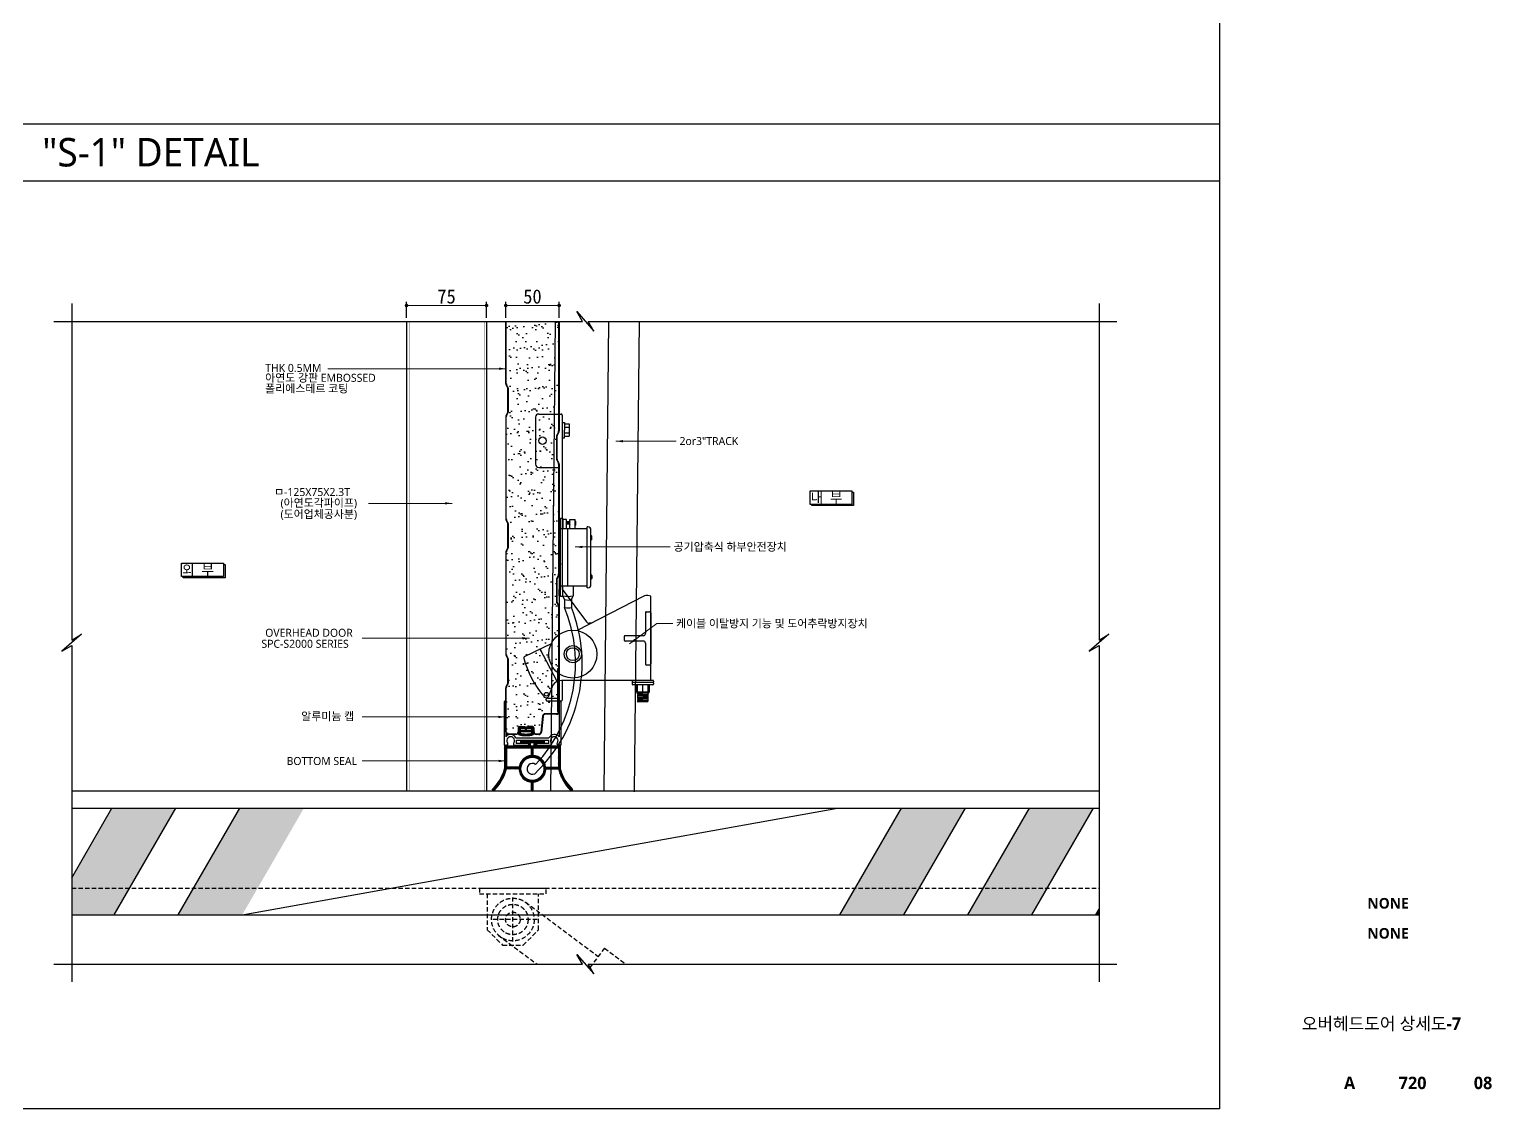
# Model space of a CAD drawing. Header units: millimetres. Extents: x 909 to 159266, y 137 to 21462.
# Drawn here: x 155153 to 159266, y 200 to 3236 of the extents above; entities that cross this region are included whole.
import ezdxf
from ezdxf.enums import TextEntityAlignment as Align

# ---------------------------------------------------------------- set-up
doc = ezdxf.new("R2010")
doc.units = ezdxf.units.MM
doc.header["$LTSCALE"] = 50
doc.header["$MEASUREMENT"] = 0
for name, pattern in [('DASHED2', [0.375, 0.25, -0.125]), ('HIDDEN2', [0.1875, 0.125, -0.0625]), ('주단면도-1$0$주단면도-1$0$STD_CENTER', [66, 60, -2, 2, -2])]:
    doc.linetypes.add(name, pattern=pattern)
doc.layers.get('Defpoints').update_dxf_attribs({"color": 181})
for name, color, linetype in [('1212', 7, 'Continuous'), ('252', 252, 'Continuous'), ('A-ANNO-TITL', 7, 'Continuous'), ('DIM', 7, 'Continuous'), ('OHD Frame', 2, 'Continuous'), ('OHD Panel', 5, 'Continuous'), ('OHD Track', 4, 'Continuous'), ('TEX', 4, 'Continuous'), ('TEXT4', 4, 'Continuous'), ('주단면도-1$0$주단면도-1$0$A-ST-AXIS-CEN', 252, '주단면도-1$0$주단면도-1$0$STD_CENTER')]:
    doc.layers.add(name, color=color, linetype=linetype)
doc.layers.add('건축120130$0$TEX', color=3, linetype='Continuous', lineweight=15)
doc.layers.add('주단면도-1$0$A-ELEV-LIN2', color=7, linetype='Continuous', lineweight=25)
doc.styles.add('2020음성 1차', font='나눔고딕Bold.ttf')
doc.styles.add('SH_대대리576', font='')
doc.styles.get("Standard").update_dxf_attribs({"font": 'NanumGothicBold.ttf'})
doc.styles.add('돋움체', font='')
doc.styles.add('울릉도M', font='NanumGothic.ttf')
doc.styles.get('SH_대대리576').set_extended_font_data('NanumGothic', bold=True)
doc.styles.get('돋움체').set_extended_font_data('DotumChe')
doc.dimstyles.new('ISO-25', dxfattribs={"dimtxt": 2.5, "dimasz": 2.5, "dimexe": 1.25, "dimexo": 0.625, "dimtad": 1, "dimtxsty": 'Standard', "dimcen": 2.5, "dimadec": 0, "dimazin": 0, "dimtfac": 1, "dimtmove": 0, "dimatfit": 3, "dimfxl": 1, "dimarcsym": 0})
doc.dimstyles.new('류재성$0', dxfattribs={"dimscale": 50, "dimtxt": 3, "dimasz": 1.5, "dimexe": 0, "dimexo": 2, "dimgap": 1, "dimtad": 1, "dimdec": 0, "dimdsep": 46, "dimlunit": 6, "dimtxsty": '2020음성 1차', "dimblk1": 'DOT', "dimblk2": 'DOT', "dimsah": 1, "dimcen": 0.09, "dimclrt": 4, "dimadec": 0, "dimazin": 0, "dimtfac": 1, "dimtdec": 4, "dimtofl": 0, "dimtmove": 0, "dimatfit": 3, "dimldrblk": 'DOT', "dimfxl": 1, "dimtolj": 1, "dimtzin": 0, "dimarcsym": 0})

# ---------------------------------------------------------------- blocks, each defined once
blk = doc.blocks.new('도어추락방지장치 단면')
for p, q in [((119049.4, 7700.2), (119049.4, 7656.2)), ((119052.4, 7703.2), (119073.4, 7703.2)), ((119074.4, 7702.2), (119074.4, 7538.9)), ((119052.4, 7653.2), (119071.4, 7653.2)), ((119071.4, 7653.2), (119071.4, 7496.6)), ((119074.4, 7538.9), (119097.1, 7508.3)), ((119150.7, 7532.4), (119088.2, 7500.3)), ((119157.3, 7532.4), (119154.6, 7533.1)), ((119157.3, 7453.4), (119157.3, 7532.4)), ((119152.3, 7516.9), (119152.3, 7497.4)), ((119153.3, 7517.9), (119156.3, 7517.9)), ((119157.3, 7516.9), (119157.3, 7468.9)), ((119101.6, 7507.1), (119099.5, 7507.1)), ((119064, 7487.8), (119038.7, 7475.5)), ((119132.3, 7494.4), (119132.3, 7491.4)), ((119150.3, 7495.4), (119133.3, 7495.4)), ((119150.3, 7490.4), (119133.3, 7490.4)), ((119152.3, 7488.4), (119152.3, 7468.9)), ((119069.7, 7452.6), (119053.8, 7482.8)), ((119156.3, 7467.9), (119153.3, 7467.9)), ((119065.4, 7449), (119061.1, 7437.8)), ((119071.4, 7453.1), (119071.4, 7437.9)), ((119157.3, 7453.4), (119073.7, 7453.4)), ((119074.4, 7453.3), (119074.4, 7434.9)), ((119139.9, 7452.9), (119139.9, 7451.9)), ((119139.9, 7450.9), (119139.9, 7449.9)), ((119159.4, 7453.4), (119140.4, 7453.4)), ((119159.4, 7451.4), (119140.4, 7451.4)), ((119159.4, 7449.4), (119140.4, 7449.4)), ((119159.9, 7452.9), (119159.9, 7451.9)), ((119159.9, 7450.9), (119159.9, 7449.9)), ((119059.4, 7434.9), (119059.4, 7435.9)), ((119060.4, 7436.9), (119070.4, 7436.9)), ((119073.4, 7433.9), (119060.4, 7433.9)), ((119154.9, 7441.4), (119144.9, 7440.9)), ((119145.4, 7441.4), (119144.9, 7440.9)), ((119144.9, 7440.8), (119145.3, 7440.4)), ((119154.8, 7440.4), (119144.9, 7439.9)), ((119145.3, 7440.3), (119144.9, 7439.9)), ((119144.9, 7439.8), (119145.3, 7439.4)), ((119154.8, 7439.4), (119144.9, 7438.9)), ((119145.3, 7439.3), (119144.9, 7438.9)), ((119144.9, 7438.8), (119145.3, 7438.4)), ((119154.8, 7438.4), (119144.9, 7437.9)), ((119145.3, 7438.3), (119144.9, 7437.9)), ((119144.9, 7437.8), (119145.3, 7437.4)), ((119154.8, 7437.4), (119144.9, 7436.9)), ((119145.3, 7437.3), (119144.9, 7436.9)), ((119144.9, 7436.8), (119145.3, 7436.4)), ((119154.8, 7436.4), (119144.9, 7435.9)), ((119145.3, 7436.3), (119144.9, 7435.9)), ((119144.9, 7435.8), (119145.3, 7435.4)), ((119154.8, 7435.4), (119144.9, 7434.9)), ((119145.3, 7435.3), (119144.9, 7434.9)), ((119144.9, 7434.8), (119145.3, 7434.4)), ((119154.8, 7434.4), (119144.9, 7433.9)), ((119145.3, 7434.3), (119144.9, 7433.9)), ((119144.9, 7433.8), (119145.3, 7433.4)), ((119154.6, 7433.4), (119145.4, 7433.4)), ((119154.4, 7440.9), (119154.9, 7441.4)), ((119154.8, 7440.4), (119154.4, 7440.8)), ((119154.8, 7440.3), (119154.4, 7439.9)), ((119154.4, 7439.9), (119154.8, 7439.4)), ((119154.8, 7439.3), (119154.4, 7438.9)), ((119154.4, 7438.8), (119154.8, 7438.4)), ((119154.8, 7438.3), (119154.4, 7437.9)), ((119154.4, 7437.8), (119154.8, 7437.4)), ((119154.8, 7437.3), (119154.4, 7436.9)), ((119154.4, 7436.8), (119154.8, 7436.4)), ((119154.8, 7436.3), (119154.4, 7435.9)), ((119154.4, 7435.8), (119154.8, 7435.4)), ((119154.8, 7435.3), (119154.4, 7434.9)), ((119154.4, 7434.8), (119154.8, 7434.4)), ((119154.8, 7434.3), (119154.4, 7433.9)), ((119154.4, 7433.8), (119154.7, 7433.5))]:
    blk.add_line(p, q)
for centre, radius in [((119055.9, 7678.2), 3.5), ((119084.3, 7478.1), 8), ((119084.3, 7478.1), 6), ((119059.5, 7440.5), 1.75)]:
    blk.add_circle(centre, radius)
at = {"color": 4}
blk.add_circle((119084.3, 7478.1), 22.5, dxfattribs=at)
for centre, radius, start, end in [((119052.4, 7700.2), 3, 90, 180), ((119073.4, 7702.2), 1, 0, 90), ((119052.4, 7656.2), 3, 180, 270), ((119153.4, 7528.2), 5, 75.9753, 122.6512), ((119153.3, 7516.9), 1, 90, 180), ((119156.3, 7516.9), 1, 360, 90), ((119099.5, 7510.1), 3, 216.5223, 270), ((119133.3, 7494.4), 1, 90, 180), ((119133.3, 7491.4), 1, 180, 270), ((119150.3, 7497.4), 2, 270, 360), ((119150.3, 7488.4), 2, 360, 90), ((119039.2, 7474.6), 1, 117.2498, 195.6532), ((119131.8, 7500.6), 97.2, 195.6532, 219.4298), ((119153.3, 7468.9), 1, 180, 270), ((119156.3, 7468.9), 1, 270, 360), ((119073.7, 7443.4), 10, 90, 145.932), ((119140.4, 7452.9), 0.5, 90, 180), ((119140.4, 7451.9), 0.5, 180, 270), ((119140.4, 7450.9), 0.5, 90, 180), ((119140.4, 7449.9), 0.5, 180, 270), ((119159.4, 7452.9), 0.5, 360, 90), ((119159.4, 7451.9), 0.5, 270, 360), ((119159.4, 7450.9), 0.5, 360, 90), ((119159.4, 7449.9), 0.5, 270, 360), ((119059.4, 7440.2), 3.03, 206.4904, 295.3656), ((119060.4, 7435.9), 1, 90, 180), ((119060.4, 7434.9), 1, 180, 270), ((119060.3, 7438.4), 1, 295.3656, 325.932), ((119070.4, 7437.9), 1, 270, 0), ((119073.4, 7434.9), 1, 270, 0), ((119145, 7440.9), 0.1, 135, 225), ((119145, 7439.9), 0.1, 135, 225), ((119145, 7438.9), 0.1, 135, 225), ((119145, 7437.9), 0.1, 135, 225), ((119145, 7436.9), 0.1, 135, 225), ((119145, 7435.9), 0.1, 135, 225), ((119145, 7434.9), 0.1, 135, 225), ((119145, 7433.9), 0.1, 135, 225), ((119145.2, 7440.4), 0.1, 315, 45), ((119145.2, 7439.4), 0.1, 315, 45), ((119145.2, 7438.4), 0.1, 315, 45), ((119145.2, 7437.4), 0.1, 315, 45), ((119145.2, 7436.4), 0.1, 315, 45), ((119145.2, 7435.4), 0.1, 315, 45), ((119145.2, 7434.4), 0.1, 315, 45), ((119145.4, 7433.5), 0.1, 225, 270), ((119154.5, 7440.9), 0.1, 135, 225), ((119154.5, 7438.9), 0.1, 135, 225), ((119154.5, 7437.9), 0.1, 135, 225), ((119154.5, 7436.9), 0.1, 135, 225), ((119154.5, 7435.9), 0.1, 135, 225), ((119154.5, 7434.9), 0.1, 135, 225), ((119154.5, 7433.9), 0.1, 135, 225), ((119154.6, 7433.5), 0.1, 270, 45), ((119154.7, 7440.4), 0.1, 315, 45), ((119154.7, 7439.4), 0.1, 315, 45), ((119154.7, 7438.4), 0.1, 315, 45), ((119154.7, 7437.4), 0.1, 315, 45), ((119154.7, 7436.4), 0.1, 315, 45), ((119154.7, 7435.4), 0.1, 315, 45), ((119154.7, 7434.4), 0.1, 315, 45)]:
    blk.add_arc(centre, radius, start, end)
at = {"layer": '1212', "color": 3}
for p, q in [((119074.4, 7695.3), (119074.4, 7681)), ((119074.4, 7695.3), (119076.4, 7695.3)), ((119076.4, 7695.3), (119076.4, 7693.9)), ((119076.4, 7693.9), (119076.4, 7688.2)), ((119076.4, 7693.9), (119080.8, 7693.9)), ((119076.4, 7690.9), (119080.8, 7690.9)), ((119080.8, 7693.9), (119080.8, 7682.5)), ((119074.4, 7681), (119076.4, 7681)), ((119076.4, 7682.5), (119076.4, 7688.2)), ((119076.4, 7685.5), (119080.8, 7685.5)), ((119076.4, 7682.5), (119080.8, 7682.5)), ((119076.4, 7681), (119076.4, 7682.5)), ((119076.4, 7682.5), (119080.8, 7682.5)), ((119143.9, 7448.9), (119143.9, 7442.9)), ((119155.4, 7449.4), (119144.4, 7449.4)), ((119144.9, 7442.4), (119144.9, 7449.4)), ((119149.9, 7442.4), (119149.9, 7449.4)), ((119154.9, 7442.4), (119154.9, 7449.4)), ((119155.9, 7448.9), (119155.9, 7442.9)), ((119155.4, 7442.4), (119144.4, 7442.4)), ((119144.4, 7442.4), (119144.4, 7441.9)), ((119154.9, 7441.4), (119144.9, 7441.4)), ((119155.4, 7442.4), (119155.4, 7441.9))]:
    blk.add_line(p, q, dxfattribs=at)
for centre, start, end in [((119144.4, 7448.9), 90, 180), ((119155.4, 7448.9), 360, 90), ((119144.4, 7442.9), 180, 270), ((119144.9, 7441.9), 180, 270), ((119154.9, 7441.9), 270, 360), ((119155.4, 7442.9), 270, 360)]:
    blk.add_arc(centre, 0.5, start, end, dxfattribs=at)
blk = doc.blocks.new('공기압축식 하부안전장치 단면')
at = {"color": 4, "linetype": 'Continuous'}
for p, q in [((119571.4, 7604.8), (119572.6, 7604.8)), ((119571.5, 7599.1), (119572.6, 7599.1)), ((119574.9, 7605.4), (119572.6, 7605.4)), ((119572.6, 7532.2), (119572.6, 7605.4)), ((119597.8, 7595.7), (119572.6, 7595.7)), ((119574.9, 7595.7), (119574.9, 7605.4)), ((119575.2, 7595.7), (119575.2, 7604.3)), ((119578.5, 7604.3), (119575.2, 7604.3)), ((119578.5, 7595.7), (119578.5, 7604.3)), ((119581.4, 7602), (119578.5, 7602)), ((119581.4, 7599.8), (119578.5, 7599.8)), ((119581.4, 7595.7), (119581.4, 7604.3)), ((119581.4, 7604.3), (119586.6, 7604.3)), ((119586.6, 7595.7), (119586.6, 7604.3)), ((119586.7, 7602), (119586.6, 7602)), ((119586.7, 7599.8), (119586.6, 7599.8)), ((119597.8, 7540.2), (119597.8, 7597.4)), ((119598.3, 7597.4), (119597.8, 7597.4)), ((119601.4, 7589.4), (119601.4, 7584.8)), ((119601.7, 7588.3), (119601.4, 7588.3)), ((119601.6, 7586), (119601.4, 7586)), ((119597.8, 7541.9), (119572.6, 7541.9)), ((119574.9, 7532.2), (119574.9, 7541.9)), ((119584.6, 7541.9), (119584.6, 7532.8)), ((119598.3, 7540.2), (119597.8, 7540.2)), ((119601.4, 7548.1), (119601.4, 7552.7)), ((119601.6, 7551.5), (119601.4, 7551.5)), ((119601.7, 7549.2), (119601.4, 7549.2)), ((119571.4, 7532.8), (119572.6, 7532.8)), ((119571.5, 7538.5), (119572.6, 7538.5)), ((119574.9, 7532.2), (119572.6, 7532.2)), ((119576.6, 7529.3), (119574.9, 7532.8)), ((119576.6, 7529.3), (119576.6, 7521.9)), ((119582.9, 7529.3), (119584.6, 7532.8)), ((119582.9, 7529.3), (119582.9, 7521.9))]:
    blk.add_line(p, q, dxfattribs=at)
blk.add_line((119571.4, 7562.7), (119573.4, 7562.7))
for points in [[(119579.5, 7541.9), (119579.5, 7595.7)], [(119601.2, 7542.9), (119601.2, 7594.8)], [(119601.4, 7589.4), (119601.2, 7589.4)], [(119601.4, 7584.8), (119601.2, 7584.8)], [(119601.6, 7587.1), (119601.3, 7587.1)], [(119601.8, 7588.9), (119601.4, 7588.9)], [(119601.9, 7585.3), (119601.4, 7585.3)], [(119601.4, 7552.7), (119601.2, 7552.7)], [(119601.4, 7548.1), (119601.2, 7548.1)], [(119601.6, 7550.4), (119601.3, 7550.4)], [(119601.9, 7552.3), (119601.4, 7552.3)], [(119601.8, 7548.6), (119601.4, 7548.6)]]:
    blk.add_lwpolyline(points, dxfattribs=at)
for centre, radius, start, end in [((119582.3, 7600.8), 3.82, 162.6362, 196.5077), ((119582.7, 7600.8), 3.82, 161.799, 195.6779), ((119583, 7600.8), 3.82, 162.6362, 196.5077), ((119583.4, 7600.8), 3.82, 161.799, 195.6779), ((119583.9, 7600.8), 3.82, 162.2181, 196.0923), ((119584.3, 7600.8), 3.82, 161.3788, 195.2643), ((119584.7, 7600.8), 3.82, 162.2181, 196.0923), ((119585.1, 7600.8), 3.82, 161.3788, 195.4042), ((119598.5, 7594.7), 2.75, 357.6834, 92.3166), ((119598.5, 7543), 2.75, 267.6834, 2.3166), ((119579.8, 7553.2), 21, 256.5803, 283.4197), ((119579.8, 7537.7), 8.94, 249.3903, 290.6097), ((119579.8, 7530.3), 8.94, 249.3903, 290.6097)]:
    blk.add_arc(centre, radius, start, end, dxfattribs=at)
for centre, radius, start, end in [((119450.8, 7469.3), 142.2, 313.4388, 21.7171), ((119447.5, 7469.6), 139.3, 317.0272, 22.0683), ((119546.4, 7370.6), 5.04, 53.0683, 295.3562)]:
    blk.add_arc(centre, radius, start, end)
blk.add_ellipse((119571.5, 7601.9), major_axis=(-0.01, 2.86), ratio=0.012205, start_param=3.141593, end_param=9.424778, dxfattribs=at)
at = {"color": 4, "linetype": 'Continuous', "extrusion": (0, 0, -1)}
for centre, major_axis, ratio, start_param, end_param in [((119586.9, 7600.9), (0, 2), 0.127013, 3.141593, 9.424778), ((119587.1, 7600.9), (0, 2), 0.127013, 3.51839, 5.906387), ((119601.9, 7587.1), (0, 1.83), 0.13892, 3.141593, 9.424778)]:
    blk.add_ellipse(centre, major_axis=major_axis, ratio=ratio, start_param=start_param, end_param=end_param, dxfattribs=at)
at = {"color": 4, "linetype": 'Continuous'}
blk.add_ellipse((119601.9, 7550.4), major_axis=(0, 1.83), ratio=0.13892, dxfattribs=at)
at = {"color": 4, "linetype": 'Continuous', "extrusion": (0, 0, -1)}
blk.add_ellipse((119571.5, 7535.7), major_axis=(0.01, 2.86), ratio=0.012205, dxfattribs=at)
blk = doc.blocks.new('_Dot')
at = {"layer": 'DIM', "color": 0, "lineweight": -2}
blk.add_line((-0.5, 0), (-1, 0), dxfattribs=at)
at = {"layer": 'DIM', "color": 0, "const_width": 0.5}
blk.add_lwpolyline([(-0.25, 0, 1), (0.25, 0, 1)], format="xyb", close=True, dxfattribs=at)
blk = doc.blocks.new('*D5593')
at = {"layer": '252', "color": 0, "lineweight": -2}
for p, q in [((156214.4, 2424.4), (156214.4, 2469.2)), ((156439.4, 2424.4), (156439.4, 2469.2))]:
    blk.add_line(p, q, dxfattribs=at)
at = {"layer": '252', "color": 0, "lineweight": 0}
blk.add_line((156224.4, 2459.2), (156429.4, 2459.2), dxfattribs=at)
at = {"layer": 'Defpoints', "color": 0}
for p in [(156439.4, 2459.2), (156214.4, 2414.4), (156439.4, 2414.4)]:
    blk.add_point(p, dxfattribs=at)
at = {"layer": '252', "color": 0, "linetype": 'ByBlock', "lineweight": 0, "xscale": 10, "yscale": 10, "zscale": 10, "rotation": 180}
blk.add_blockref('_Dot', (156214.4, 2459.2), dxfattribs=at)
at = {"layer": '252', "color": 0, "linetype": 'ByBlock', "lineweight": 0, "xscale": 10, "yscale": 10, "zscale": 10}
blk.add_blockref('_Dot', (156439.4, 2459.2), dxfattribs=at)
at = {"layer": '252', "color": 4, "insert": (156326.9, 2484.2), "char_height": 40, "attachment_point": 5, "style": '돋움체'}
blk.add_mtext('\\A1;75', dxfattribs=at)
blk = doc.blocks.new('*D5594')
at = {"layer": '252', "color": 0, "lineweight": -2}
for p, q in [((156493.4, 2424.2), (156493.4, 2469)), ((156643.4, 2424.4), (156643.4, 2469))]:
    blk.add_line(p, q, dxfattribs=at)
at = {"layer": '252', "color": 0, "lineweight": 0}
blk.add_line((156503.4, 2459), (156633.4, 2459), dxfattribs=at)
at = {"layer": 'Defpoints', "color": 0}
for p in [(156643.4, 2459), (156493.4, 2414.2), (156643.4, 2414.4)]:
    blk.add_point(p, dxfattribs=at)
at = {"layer": '252', "color": 0, "linetype": 'ByBlock', "lineweight": 0, "xscale": 10, "yscale": 10, "zscale": 10, "rotation": 180}
blk.add_blockref('_Dot', (156493.4, 2459), dxfattribs=at)
at = {"layer": '252', "color": 0, "linetype": 'ByBlock', "lineweight": 0, "xscale": 10, "yscale": 10, "zscale": 10}
blk.add_blockref('_Dot', (156643.4, 2459), dxfattribs=at)
at = {"layer": '252', "color": 4, "insert": (156568.4, 2484.1), "char_height": 40, "attachment_point": 5, "style": '돋움체'}
blk.add_mtext('\\A1;50', dxfattribs=at)

msp = doc.modelspace()

# ---------------------------------------------------------------- hatches: boundary and pattern name
h = msp.add_hatch()
h.set_pattern_fill('AR-SAND', color=253, scale=0.9)
h.set_pattern_definition([(37.5, (-18554.49, -162822.083), (-1.440028, 44.0471914), [0, -34.7472, 0, -38.862, 0, -37.1475]), (7.5, (-18554.49, -162822.08), (40.457095, 64.514259), [0, -18.7452, 0, -31.3182, 0, -12.0015]), (327.5, (-18582.61, -162822.083), (71.1893133, 0.1293466), [0, -11.43, 0, -41.148, 0, -53.721]), (317.5, (-18582.61, -162822.08), (68.72008, 20.063639), [0, -5.715, 0, -26.9748, 0, -30.861])])
edge = h.paths.add_edge_path()
edge.add_line((156641.9, 2414.4), (156494.9, 2414.4))
edge.add_line((156494.9, 2414.4), (156494.9, 2239.6))
edge.add_arc((156500.9, 2239.6), 6, 180, 206.5651)
edge.add_line((156495.6, 2237), (156500.2, 2227.8))
edge.add_arc((156493.4, 2224.5), 7.5, 360, 26.5651, ccw=False)
edge.add_line((156500.9, 2224.5), (156500.9, 2161.3))
edge.add_arc((156493.4, 2161.3), 7.5, 333.4349, 360, ccw=False)
edge.add_line((156500.2, 2157.9), (156495.6, 2148.8))
edge.add_arc((156500.9, 2146.1), 6, 153.4349, 180)
edge.add_line((156494.9, 2146.1), (156494.9, 1858.6))
edge.add_arc((156500.9, 1858.6), 6, 180, 206.5651)
edge.add_line((156495.6, 1856), (156500.2, 1846.8))
edge.add_arc((156493.4, 1843.5), 7.5, 360, 26.5651, ccw=False)
edge.add_line((156500.9, 1843.5), (156500.9, 1780.3))
edge.add_arc((156493.4, 1780.3), 7.5, 333.4349, 360, ccw=False)
edge.add_line((156500.2, 1776.9), (156495.6, 1767.8))
edge.add_arc((156500.9, 1765.1), 6, 153.4349, 180)
edge.add_line((156494.9, 1765.1), (156494.9, 1477.6))
edge.add_arc((156500.9, 1477.6), 6, 180, 206.5651)
edge.add_line((156495.6, 1475), (156500.2, 1465.8))
edge.add_arc((156493.4, 1462.5), 7.5, 360, 26.5651, ccw=False)
edge.add_line((156500.9, 1462.5), (156500.9, 1402.3))
edge.add_arc((156493.4, 1402.3), 7.5, 333.4349, 360, ccw=False)
edge.add_line((156500.2, 1398.9), (156495.6, 1389.8))
edge.add_arc((156500.9, 1387.1), 6, 153.4349, 180)
edge.add_line((156494.9, 1387.1), (156494.9, 1259.9))
edge.add_arc((156500.9, 1259.9), 6, 180, 270)
edge.add_line((156500.9, 1253.9), (156521.9, 1253.9))
edge.add_arc((156521.9, 1259.9), 6, 270, 360)
edge.add_line((156527.9, 1259.9), (156527.9, 1270.4))
edge.add_arc((156532.4, 1270.4), 4.5, 90, 180, ccw=False)
edge.add_line((156532.4, 1274.9), (156542.9, 1274.9))
edge.add_line((156542.9, 1274.9), (156542.9, 1273.4))
edge.add_line((156542.9, 1273.4), (156557.9, 1273.4))
edge.add_line((156557.9, 1273.4), (156557.9, 1274.9))
edge.add_line((156557.9, 1274.9), (156568.4, 1274.9))
edge.add_arc((156568.4, 1270.4), 4.5, 360, 90, ccw=False)
edge.add_line((156572.9, 1270.4), (156572.9, 1259.9))
edge.add_arc((156578.9, 1259.9), 6, 180, 270)
edge.add_line((156578.9, 1253.9), (156586, 1253.9))
edge.add_arc((156586, 1259.9), 6, 270, 353.991)
edge.add_line((156591.9, 1259.2), (156596.6, 1304.2))
edge.add_arc((156604.1, 1303.4), 7.5, 90, 173.991, ccw=False)
edge.add_line((156604.1, 1310.9), (156635.9, 1310.9))
edge.add_arc((156635.9, 1316.9), 6, 270, 360)
edge.add_line((156641.9, 1316.9), (156638.9, 1316.9))
edge.add_line((156638.9, 1316.9), (156638.9, 1436.9))
edge.add_line((156638.9, 1436.9), (156641.9, 1436.9))
edge.add_line((156641.9, 1436.9), (156641.9, 1610.6))
edge.add_arc((156635.9, 1610.6), 6, 0, 26.5651)
edge.add_line((156641.3, 1613.3), (156636.7, 1622.4))
edge.add_arc((156643.4, 1625.8), 7.5, 180, 206.5651, ccw=False)
edge.add_line((156635.9, 1625.8), (156635.9, 1689))
edge.add_arc((156643.4, 1689), 7.5, 153.4349, 180, ccw=False)
edge.add_line((156636.7, 1692.3), (156641.3, 1701.5))
edge.add_arc((156635.9, 1704.1), 6, 333.4349, 360)
edge.add_line((156641.9, 1704.1), (156641.9, 2012.6))
edge.add_arc((156635.9, 2012.6), 6, 0, 26.5651)
edge.add_line((156641.3, 2015.3), (156636.7, 2024.4))
edge.add_arc((156643.4, 2027.8), 7.5, 180, 206.5651, ccw=False)
edge.add_line((156635.9, 2027.8), (156635.9, 2091))
edge.add_arc((156643.4, 2091), 7.5, 153.4349, 180, ccw=False)
edge.add_line((156636.7, 2094.3), (156641.3, 2103.5))
edge.add_arc((156635.9, 2106.1), 6, 333.4349, 360)
edge.add_line((156641.9, 2106.1), (156641.9, 2414.6))
edge.add_arc((156635.9, 2414.6), 6, 357.8476, 360, ccw=False)
h = msp.add_hatch(color=256)
h.dxf.hatch_style = 1
h.paths.add_polyline_path([(156638.9, 1316.9), (156641.9, 1316.9), (156641.9, 1436.9), (156638.9, 1436.9)])
h = msp.add_hatch()
h.set_pattern_fill('ANSI31', color=8, scale=15.017235, style=0)
h.set_pattern_definition([(45, (-521042.391, -159077.7731), (-1.327348622, 1.327348622), [])])
h.paths.add_polyline_path([(156646.7, 1220.2), (156578.4, 1220.2), (156578.4, 1230.2), (156601.6, 1230.2), (156601.6, 1235.3), (156535, 1235.3), (156535, 1230.2), (156558.2, 1230.2), (156558.2, 1220.2), (156490, 1220.2), (156490, 1155.9, -0.136132), (156455.5, 1098, 0.691279), (156460.6, 1094.7, 0.130619), (156495.1, 1155.9), (156530.8, 1155.9, 1), (156605.9, 1155.9), (156641.6, 1155.9, 0.130619), (156676.1, 1094.7, 0.691279), (156681.2, 1098, -0.136132), (156646.7, 1155.9)])
h.paths.add_polyline_path([(156495.1, 1161), (156495.1, 1215.2), (156565.7, 1215.2), (156565.7, 1193.4, 0.355185), (156531.1, 1161)], flags=16)
h.paths.add_polyline_path([(156600.8, 1155.9, -1), (156535.9, 1155.9, -1)], flags=16)
h.paths.add_polyline_path([(156570.8, 1193.4), (156570.8, 1215.2), (156641.6, 1215.2), (156641.6, 1161), (156605.5, 1161, 0.356485)], flags=16)
h.paths.add_polyline_path([(156563.3, 1220.2), (156563.3, 1230.2), (156573.4, 1230.2), (156573.4, 1220.2)], flags=17)
h.paths.add_polyline_path([(156570.8, 1118.4, -0.033851), (156565.7, 1118.5), (156565.7, 1096.1, 1), (156570.8, 1096.1)])
h = msp.add_hatch(color=8)
h.dxf.hatch_style = 1
h.paths.add_polyline_path([(156571.4, 1252.3), (156571.4, 1270.4, 0.414214), (156568.4, 1273.4), (156532.4, 1273.4, 0.414214), (156529.4, 1270.4), (156529.4, 1252.3, 0.137451)])
h.paths.add_polyline_path([(156550.4, 1253.9, -0.053895), (156533.6, 1255.9), (156533.6, 1259.9), (156566.6, 1259.9), (156566.6, 1255.8, -0.052042)], flags=16)
h.paths.add_polyline_path([(156551.6, 1262.9), (156551.6, 1268.9), (156566.6, 1268.9), (156566.6, 1262.9)], flags=16)
h.paths.add_polyline_path([(156548.6, 1262.9), (156533.6, 1262.9), (156533.6, 1268.9), (156548.6, 1268.9)], flags=16)
h = msp.add_hatch(color=2)
h.dxf.hatch_style = 1
h.paths.add_polyline_path([(155272.7, 849.8), (155272.7, 745.5), (155392.4, 745.5), (155565.8, 1045.5), (155385.8, 1045.5)])
h = msp.add_hatch(color=2)
h.dxf.hatch_style = 1
h.paths.add_polyline_path([(155925.8, 1045.5), (155745.8, 1045.5), (155572.4, 745.5), (155752.4, 745.5)])
h = msp.add_hatch(color=2)
h.dxf.hatch_style = 1
h.paths.add_polyline_path([(157785.8, 1045.5), (157605.8, 1045.5), (157432.4, 745.5), (157612.4, 745.5)])
h = msp.add_hatch(color=2)
h.dxf.hatch_style = 1
h.paths.add_polyline_path([(158145.8, 1045.5), (157965.8, 1045.5), (157792.4, 745.5), (157972.4, 745.5)])
h = msp.add_hatch(color=2)
h.dxf.hatch_style = 1
h.paths.add_polyline_path([(158161.6, 745.5), (158161.6, 761.3), (158152.4, 745.5)])

# ---------------------------------------------------------------- linework, layer by layer
for p, q in [((151400, 2970), (158500, 2970)), ((151400, 2810), (158500, 2810)), ((156638.9, 1436.9), (156638.9, 1316.9)), ((156638.9, 1316.9), (156641.9, 1316.9)), ((156529.4, 1270.4), (156529.4, 1252.3)), ((156568.4, 1273.4), (156532.4, 1273.4)), ((156548.6, 1268.9), (156533.6, 1268.9)), ((156533.6, 1268.9), (156533.6, 1262.9)), ((156548.6, 1262.9), (156533.6, 1262.9)), ((156533.6, 1259.9), (156533.6, 1255.9)), ((156566.6, 1259.9), (156533.6, 1259.9)), ((156535, 1235.3), (156601.6, 1235.3)), ((156535, 1235.3), (156535, 1230.2)), ((156548.6, 1262.9), (156548.6, 1268.9)), ((156566.6, 1268.9), (156551.6, 1268.9)), ((156551.6, 1262.9), (156551.6, 1268.9)), ((156566.6, 1262.9), (156551.6, 1262.9)), ((156566.6, 1262.9), (156566.6, 1268.9)), ((156566.6, 1255.8), (156566.6, 1259.9)), ((156601.6, 1235.3), (156601.6, 1230.2)), ((156490, 1220.2), (156558.2, 1220.2)), ((156490, 1220.2), (156490, 1155.9)), ((156495.1, 1215.2), (156565.7, 1215.2)), ((156495.1, 1215.2), (156495.1, 1161)), ((156535, 1230.2), (156558.2, 1230.2)), ((156558.2, 1220.2), (156558.2, 1230.2)), ((156563.3, 1220.2), (156563.3, 1230.2)), ((156563.3, 1230.2), (156573.4, 1230.2)), ((156563.3, 1220.2), (156573.4, 1220.2)), ((156565.7, 1193.4), (156565.7, 1215.2)), ((156570.8, 1193.4), (156570.8, 1215.2)), ((156570.8, 1215.2), (156641.6, 1215.2)), ((156573.4, 1220.2), (156573.4, 1230.2)), ((156578.4, 1220.2), (156578.4, 1230.2)), ((156578.4, 1230.2), (156601.6, 1230.2)), ((156578.4, 1220.2), (156646.5, 1220.2)), ((156641.6, 1215.2), (156641.6, 1161)), ((156646.7, 1220.2), (156646.7, 1155.9)), ((156531.1, 1161), (156495.1, 1161)), ((156530.8, 1155.9), (156495.1, 1155.9)), ((156605.5, 1161), (156641.6, 1161)), ((156605.9, 1155.9), (156641.6, 1155.9)), ((156565.7, 1096.1), (156565.7, 1118.5)), ((156570.8, 1096.1), (156570.8, 1118.4))]:
    msp.add_line(p, q)
at = {"color": 4}
for p, q in [((156488.9, 1343.4), (156488.9, 1254.4)), ((156493.4, 1346), (156493.4, 1256.5)), ((156643.4, 1346), (156643.4, 1256.5)), ((156647.9, 1343.4), (156647.9, 1254.4)), ((156489.5, 1253.7), (156488.9, 1254.4)), ((156489.5, 1253.7), (156488.9, 1253)), ((156488.9, 1253), (156488.9, 1222.2)), ((156493.4, 1256.5), (156493.4, 1246.3)), ((156522.1, 1242.8), (156614.8, 1242.8)), ((156523.8, 1236.8), (156613.1, 1236.8)), ((156529.4, 1259.9), (156529.4, 1261.4)), ((156643.4, 1256.5), (156643.4, 1246.3)), ((156647.4, 1253.7), (156647.9, 1254.4)), ((156647.4, 1253.7), (156647.9, 1253)), ((156647.9, 1253), (156647.9, 1222.2)), ((156488.9, 1222.2), (156495.1, 1222.2)), ((156495.1, 1222.2), (156493.4, 1222.2)), ((156519, 1222.2), (156557.1, 1222.2)), ((156522.4, 1228.2), (156557.1, 1228.2)), ((156557.1, 1228.2), (156557.1, 1222.2)), ((156579.8, 1228.2), (156614.5, 1228.2)), ((156579.8, 1228.2), (156579.8, 1222.2)), ((156579.8, 1222.2), (156617.7, 1222.2)), ((156641.8, 1222.2), (156643.4, 1222.2)), ((156647.9, 1222.2), (156641.8, 1222.2)), ((158161.6, 1093.5), (155272.7, 1093.5)), ((155272.7, 745.5), (158161.6, 745.5))]:
    msp.add_line(p, q, dxfattribs=at)
at = {"color": 0}
msp.add_line((156571.4, 1270.4), (156571.4, 1252.3), dxfattribs=at)
at = {"color": 7}
for p, q in [((155272.7, 849.8), (155385.8, 1045.5)), ((155392.4, 745.5), (155565.8, 1045.5)), ((155572.4, 745.5), (155745.8, 1045.5)), ((155752.4, 745.5), (157425.8, 1045.5)), ((157432.4, 745.5), (157605.8, 1045.5)), ((157612.4, 745.5), (157785.8, 1045.5)), ((157792.4, 745.5), (157965.8, 1045.5)), ((157972.4, 745.5), (158145.8, 1045.5)), ((158152.4, 745.5), (158161.6, 761.3))]:
    msp.add_line(p, q, dxfattribs=at)
at = {"color": 252, "linetype": 'DASHED2'}
msp.add_line((155272.7, 820.5), (158161.6, 820.5), dxfattribs=at)
at = {"color": 1}
msp.add_line((156419.5, 820.5), (156607.3, 820.5), dxfattribs=at)
at = {"color": 1, "linetype": 'DASHED2'}
for q in [(156728, 594.1), (156831.9, 606.7)]:
    msp.add_line((156771.4, 652), q, dxfattribs=at)
at = {"color": 2}
for points in [[(155222.7, 2414.4), (156709.4, 2414.4), (156693.3, 2441.9), (156741, 2386.9), (156724.8, 2414.4), (158211.6, 2414.4)], [(155272.7, 2464.4), (155272.7, 1518.2), (155300.2, 1534.4), (155245.2, 1486.7), (155272.7, 1502.8), (155272.7, 556.7)], [(158161.6, 2464.4), (158161.6, 1518.2), (158189, 1534.4), (158134.1, 1486.7), (158161.6, 1502.8), (158161.6, 556.7)], [(155222.7, 606.7), (156709.4, 606.7), (156693.3, 634.1), (156741, 579.2), (156724.8, 606.7), (158211.6, 606.7)]]:
    msp.add_lwpolyline(points, dxfattribs=at)
for points in [[(157349.1, 1937.8), (157466.6, 1937.8), (157466.6, 1899.8), (157349.1, 1899.8)], [(155581.9, 1734.4), (155699.4, 1734.4), (155699.4, 1696.4), (155581.9, 1696.4)]]:
    msp.add_lwpolyline(points, close=True)
for points in [[(157466.6, 1934.3), (157471.2, 1934.3), (157471.2, 1896.3), (157353.7, 1896.3), (157353.7, 1899.8)], [(155699.4, 1730.9), (155704, 1730.9), (155704, 1693), (155586.5, 1693), (155586.5, 1696.4)]]:
    msp.add_lwpolyline(points)
at = {"color": 4}
msp.add_lwpolyline([(155272.7, 1045.5), (158161.6, 1045.5)], dxfattribs=at)
at = {"color": 1, "linetype": 'DASHED2'}
for points in [[(156419.5, 820.5), (156419.5, 804.4), (156607.3, 804.4), (156607.3, 820.5)], [(156441.2, 804.4), (156441.2, 703.3), (156484.5, 659.9), (156542.3, 659.9), (156585.6, 703.3), (156585.6, 804.4)], [(156513.4, 670.4), (156513.4, 793.9)], [(156549.5, 780.6), (156753.4, 628)], [(156582, 732.2), (156451.7, 732.2)], [(156472.4, 688.4), (156581.6, 606.7)]]:
    msp.add_lwpolyline(points, dxfattribs=at)
msp.add_circle((156568.3, 1155.9), 32.5)
for radius in [60, 42.7, 20.6]:
    msp.add_circle((156513.4, 732.2), radius, dxfattribs=at)
at = {"color": 4}
for centre, radius, start, end in [((156491.9, 1343.4), 3, 60, 180), ((156644.9, 1343.4), 3, 0, 120), ((156506.6, 1235.1), 17.2, 26.3191, 139.6868), ((156507.2, 1235.6), 10.7, 324.8272, 215.1728), ((156506.6, 1235.1), 17.2, 336.3877, 5.4758), ((156630.3, 1235.1), 17.2, 174.5242, 203.6123), ((156630.3, 1235.1), 17.2, 40.3132, 153.6809), ((156629.7, 1235.6), 10.7, 324.8272, 215.1728), ((156495.3, 1226.5), 4.32, 268.3981, 41.9276), ((156519.1, 1226.5), 4.32, 138.0724, 271.6019), ((156617.8, 1226.5), 4.32, 268.3981, 41.9276), ((156641.6, 1226.5), 4.32, 138.0724, 271.6019)]:
    msp.add_arc(centre, radius, start, end, dxfattribs=at)
for centre, radius, start, end in [((156532.4, 1270.4), 3, 90, 180), ((156550.4, 1327.2), 77.8, 254.3473, 285.6527), ((156551.5, 1332.5), 78.7, 256.8806, 269.2205), ((156549.3, 1332.5), 78.6, 270.7733, 282.6896), ((156568.4, 1270.4), 3, 0, 90), ((156568.3, 1155.9), 37.5, 94.0098, 172.2269), ((156568.3, 1155.9), 37.5, 7.7731, 86.2546), ((156368.3, 1189.1), 126.2, 313.7143, 344.7229), ((156362.6, 1190.2), 136.8, 315.6996, 345.4667), ((156568.3, 1155.9), 37.5, 180, 0), ((156774, 1190.2), 136.8, 194.5333, 224.3004), ((156768.3, 1189.1), 126.2, 195.2771, 226.2857), ((156458.6, 1097.3), 3.23, 167.7415, 306.3626), ((156568.2, 1096.1), 2.54, 180, 0), ((156678, 1097.3), 3.23, 233.6374, 12.2585)]:
    msp.add_arc(centre, radius, start, end)
at = {"layer": 'Defpoints'}
msp.add_lwpolyline([(151400, 5740), (158500, 5740), (158500, 200), (151400, 200)], close=True, dxfattribs=at)
at = {"layer": 'OHD Frame'}
for p, q in [((156214.4, 2414.4), (156214.4, 1093.5)), ((156439.4, 2414.4), (156439.4, 1093.5))]:
    msp.add_line(p, q, dxfattribs=at)
at = {"layer": 'OHD Frame', "color": 1, "linetype": 'HIDDEN2', "ltscale": 0.05}
for p, q in [((156221.3, 2414.4), (156221.3, 1093.5)), ((156432.5, 2414.4), (156432.5, 1093.5))]:
    msp.add_line(p, q, dxfattribs=at)
at = {"layer": 'OHD Panel'}
for p, q in [((156493.4, 2239.6), (156493.4, 2414.4)), ((156494.9, 2239.6), (156494.9, 2414.4)), ((156641.9, 2414.4), (156641.9, 2106.1)), ((156643.4, 2414.4), (156643.4, 2106.1)), ((156498.8, 2227.1), (156494.2, 2236.3)), ((156500.2, 2227.8), (156495.6, 2237)), ((156499.4, 2161.3), (156499.4, 2224.5)), ((156500.9, 2161.3), (156500.9, 2224.5)), ((156493.4, 2146.1), (156493.4, 1858.6)), ((156494.2, 2149.5), (156498.8, 2158.6)), ((156494.9, 1858.6), (156494.9, 2146.1)), ((156495.6, 2148.8), (156500.2, 2157.9)), ((156641.3, 2103.5), (156636.7, 2094.3)), ((156642.7, 2102.8), (156638.1, 2093.6)), ((156635.9, 2091), (156635.9, 2027.8)), ((156637.4, 2091), (156637.4, 2027.8)), ((156636.7, 2024.4), (156641.3, 2015.3)), ((156638.1, 2025.1), (156642.7, 2016)), ((156641.9, 2012.6), (156641.9, 1704.1)), ((156643.4, 2012.6), (156643.4, 1704.1)), ((156498.8, 1846.1), (156494.2, 1855.3)), ((156500.2, 1846.8), (156495.6, 1856)), ((156499.4, 1780.3), (156499.4, 1843.5)), ((156500.9, 1780.3), (156500.9, 1843.5)), ((156494.2, 1768.5), (156498.8, 1777.6)), ((156495.6, 1767.8), (156500.2, 1776.9)), ((156493.4, 1765.1), (156493.4, 1477.6)), ((156494.9, 1477.6), (156494.9, 1765.1)), ((156635.9, 1689), (156635.9, 1625.8)), ((156641.3, 1701.5), (156636.7, 1692.3)), ((156637.4, 1689), (156637.4, 1625.8)), ((156642.7, 1700.8), (156638.1, 1691.6)), ((156636.7, 1622.4), (156641.3, 1613.3)), ((156638.1, 1623.1), (156642.7, 1614)), ((156641.9, 1610.6), (156641.9, 1316.9)), ((156643.4, 1610.6), (156643.4, 1316.9)), ((156498.8, 1465.1), (156494.2, 1474.3)), ((156500.2, 1465.8), (156495.6, 1475)), ((156499.4, 1399.3), (156499.4, 1462.5)), ((156500.9, 1399.3), (156500.9, 1462.5)), ((156641.9, 1436.9), (156638.9, 1436.9)), ((156641.9, 1316.9), (156641.9, 1436.9)), ((156493.4, 1259.9), (156493.4, 1384.1)), ((156494.2, 1387.5), (156498.8, 1396.6)), ((156494.9, 1259.9), (156494.9, 1384.1)), ((156495.6, 1386.8), (156500.2, 1395.9)), ((156596.6, 1304.2), (156591.9, 1259.2)), ((156598.1, 1304), (156593.4, 1259.1)), ((156635.9, 1310.9), (156604.1, 1310.9)), ((156635.9, 1309.4), (156604.1, 1309.4)), ((156521.9, 1253.9), (156500.9, 1253.9)), ((156521.9, 1252.4), (156500.9, 1252.4)), ((156527.9, 1270.4), (156527.9, 1259.9)), ((156529.4, 1270.4), (156529.4, 1259.9)), ((156532.4, 1274.9), (156542.9, 1274.9)), ((156542.9, 1273.4), (156532.4, 1273.4)), ((156542.9, 1274.9), (156542.9, 1273.4)), ((156568.4, 1274.9), (156557.9, 1274.9)), ((156557.9, 1274.9), (156557.9, 1273.4)), ((156568.4, 1273.4), (156557.9, 1273.4)), ((156571.4, 1259.9), (156571.4, 1270.4)), ((156572.9, 1259.9), (156572.9, 1270.4)), ((156586, 1253.9), (156578.9, 1253.9)), ((156586, 1252.4), (156578.9, 1252.4))]:
    msp.add_line(p, q, dxfattribs=at)
for centre, radius, start, end in [((156500.9, 2239.6), 7.5, 180, 206.5651), ((156500.9, 2239.6), 6, 180, 206.5651), ((156493.4, 2224.5), 6, 0, 26.5651), ((156493.4, 2224.5), 7.5, 0, 26.5651), ((156500.9, 2146.1), 7.5, 153.4349, 180), ((156500.9, 2146.1), 6, 153.4349, 180), ((156493.4, 2161.3), 6, 333.4349, 0), ((156493.4, 2161.3), 7.5, 333.4349, 0), ((156635.9, 2106.1), 6, 333.4349, 0), ((156635.9, 2106.1), 7.5, 333.4349, 0), ((156643.4, 2091), 7.5, 153.4349, 180), ((156643.4, 2091), 6, 153.4349, 180), ((156643.4, 2027.8), 7.5, 180, 206.5651), ((156643.4, 2027.8), 6, 180, 206.5651), ((156635.9, 2012.6), 6, 0, 26.5651), ((156635.9, 2012.6), 7.5, 0, 26.5651), ((156500.9, 1858.6), 7.5, 180, 206.5651), ((156500.9, 1858.6), 6, 180, 206.5651), ((156493.4, 1843.5), 6, 0, 26.5651), ((156493.4, 1843.5), 7.5, 0, 26.5651), ((156500.9, 1765.1), 7.5, 153.4349, 180), ((156493.4, 1780.3), 6, 333.4349, 0), ((156493.4, 1780.3), 7.5, 333.4349, 0), ((156500.9, 1765.1), 6, 153.4349, 180), ((156643.4, 1689), 7.5, 153.4349, 180), ((156643.4, 1689), 6, 153.4349, 180), ((156635.9, 1704.1), 6, 333.4349, 0), ((156635.9, 1704.1), 7.5, 333.4349, 0), ((156643.4, 1625.8), 7.5, 180, 206.5651), ((156643.4, 1625.8), 6, 180, 206.5651), ((156635.9, 1610.6), 6, 0, 26.5651), ((156635.9, 1610.6), 7.5, 0, 26.5651), ((156500.9, 1477.6), 7.5, 180, 206.5651), ((156500.9, 1477.6), 6, 180, 206.5651), ((156493.4, 1462.5), 6, 0, 26.5651), ((156493.4, 1462.5), 7.5, 0, 26.5651), ((156493.4, 1399.3), 6, 333.4349, 0), ((156493.4, 1399.3), 7.5, 333.4349, 0), ((156500.9, 1384.1), 7.5, 153.4349, 180), ((156500.9, 1384.1), 6, 153.4349, 180), ((156635.9, 1316.9), 7.5, 270, 0), ((156635.9, 1316.9), 6, 270, 0), ((156604.1, 1303.4), 7.5, 90, 173.991), ((156604.1, 1303.4), 6, 90, 173.991), ((156500.9, 1259.9), 7.5, 180, 270), ((156500.9, 1259.9), 6, 180, 270), ((156521.9, 1259.9), 7.5, 270, 0), ((156521.9, 1259.9), 6, 270, 0), ((156532.4, 1270.4), 4.5, 90, 180), ((156532.4, 1270.4), 3, 90, 180), ((156568.4, 1270.4), 4.5, 0, 90), ((156568.4, 1270.4), 3, 0, 90), ((156578.9, 1259.9), 7.5, 180, 270), ((156578.9, 1259.9), 6, 180, 270), ((156586, 1259.9), 6, 270, 353.991), ((156586, 1259.9), 7.5, 270, 353.991)]:
    msp.add_arc(centre, radius, start, end, dxfattribs=at)
at = {"layer": 'OHD Track'}
for p, q in [((156632.7, 2414.4), (156619.4, 1093.5)), ((156782.7, 2414.4), (156769.4, 1092)), ((156868.2, 2414.4), (156854.9, 1091.2))]:
    msp.add_line(p, q, dxfattribs=at)
at = {"layer": '주단면도-1$0$A-ELEV-LIN2'}
msp.add_line((156214.4, 2414.4), (156214.4, 1093.5), dxfattribs=at)
at = {"layer": '주단면도-1$0$주단면도-1$0$A-ST-AXIS-CEN', "color": 1, "linetype": 'Continuous'}
msp.add_line((158161.6, 1093.5), (155272.7, 1093.5), dxfattribs=at)

# ---------------------------------------------------------------- block references
at = {"xscale": 3, "yscale": 3, "zscale": 3}
for name, p in [('도어추락방지장치 단면', (-200570.9, -20955.8)), ('공기압축식 하부안전장치 단면', (-202070.9, -20955.8))]:
    msp.add_blockref(name, p, dxfattribs=at)

# ---------------------------------------------------------------- texts
at = {"layer": 'A-ANNO-TITL', "style": 'SH_대대리576'}
for s, height, p in [('NONE', 30, (158974.5, 777.8)), ('NONE', 30, (158974.5, 693.3)), ('오버헤드도어 상세도-7', 35, (158955.7, 439.7)), ('A', 35, (158866.3, 272.7)), ('720', 35, (159043.4, 272.7)), ('08', 35, (159241.6, 272.7))]:
    msp.add_text(s, height=height, dxfattribs=at).set_placement(p, align=Align.MIDDLE)
at = {"layer": 'TEX', "color": 2, "style": '울릉도M'}
for s, p in [('내  부', (157350.5, 1904.7)), ('외  부', (155583.3, 1701.3))]:
    msp.add_text(s, height=28.12, dxfattribs=at).set_placement(p)
at = {"layer": 'TEXT4', "style": '울릉도M'}
msp.add_text('"S-1" DETAIL', height=80, dxfattribs=at).set_placement((155190, 2890), align=Align.MIDDLE_LEFT)
at = {"layer": '건축120130$0$TEX', "style": '울릉도M'}
for s, p in [('THK 0.5MM', (155816.8, 2272.2)), ('아연도 강판 EMBOSSED', (155816.8, 2244.4)), ('폴리에스테르 코팅', (155816.8, 2214.2)), ('2or3"TRACK', (156981.9, 2066.5)), ('ㅁ-125X75X2.3T', (155841.7, 1923.2)), ('(아연도각파이프)', (155860, 1892.7)), ('(도어업체공사분)', (155860, 1861)), ('공기압축식 하부안전장치', (156965.3, 1769.2)), ('케이블 이탈방지 기능 및 도어추락방지장치', (156972.3, 1553.5)), ('OVERHEAD DOOR', (155816.9, 1527.3)), ('SPC-S2000 SERIES', (155806.3, 1496.4)), ('알루미늄 캡', (155918.3, 1292.3)), ('BOTTOM SEAL', (155877.1, 1166.7))]:
    msp.add_text(s, height=22.5, dxfattribs=at).set_placement(p)

# ---------------------------------------------------------------- dimensions: what is measured, and where the dimension line sits
at = {"layer": '252', "color": 0}
for base, p1, p2, text, picture, middle in [((156439.4, 2459.2), (156214.4, 2414.4), (156439.4, 2414.4), '75', '*D5593', (156326.9, 2484.2)), ((156643.4, 2459), (156493.4, 2414.2), (156643.4, 2414.4), '50', '*D5594', (156568.4, 2484.1))]:
    dim = msp.add_linear_dim(base=base, p1=p1, p2=p2, text=text, dimstyle='류재성$0', override={"dimtxt": 0.8, "dimasz": 0.2, "dimexe": 0.2, "dimexo": 0.2, "dimgap": 0.1, "dimtxsty": '돋움체', "dimtix": 1, "dimtofl": 1, "dimlwd": 0}, dxfattribs=at)
    dim.commit()
    dim.dimension.update_dxf_attribs({"geometry": picture, "text_midpoint": middle})

# ---------------------------------------------------------------- leaders
for points in [[(156494, 2281.2), (155993.1, 2281.2)], [(156803, 2077.3), (156972.6, 2077.3)], [(156342.4, 1902.6), (156107.7, 1902.6)], [(156689, 1780), (156956, 1780)], [(156841, 1507.1), (156917.8, 1564.3), (156963, 1564.3)], [(156560.2, 1523.2), (156089.2, 1523.2)], [(156492.1, 1301.9), (156089.2, 1301.9)], [(156493.2, 1178.1), (156089.2, 1178.1)]]:
    msp.add_leader(points, dimstyle='ISO-25', override={"dimasz": 20, "dimtad": 0, "dimclrd": 1, "dimlwd": 9})

doc.saveas('drawing.dxf')
